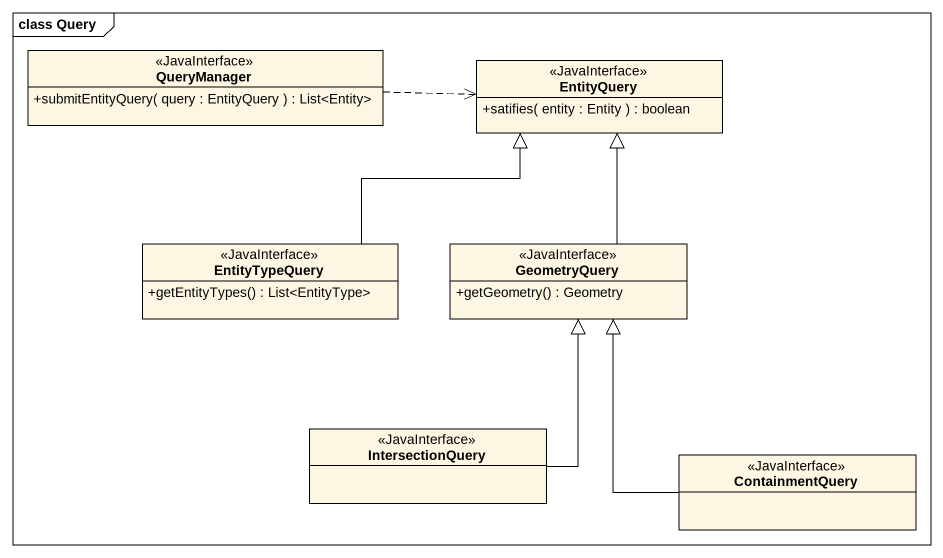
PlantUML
@startuml
mainframe class Query
hide circle
hide empty members
skinparam classAttributeIconSize 0
interface QueryManager <<JavaInterface>> {
  +submitEntityQuery( query : EntityQuery ) : List<Entity>
}
interface EntityQuery <<JavaInterface>> {
  +satifies( entity : Entity ) : boolean
}
interface EntityTypeQuery <<JavaInterface>> {
  +getEntityTypes() : List<EntityType>
}
interface GeometryQuery <<JavaInterface>> {
  +getGeometry() : Geometry
}
interface IntersectionQuery <<JavaInterface>>
interface ContainmentQuery <<JavaInterface>>
QueryManager .right.> EntityQuery
EntityTypeQuery -right-|> EntityQuery
GeometryQuery -up-|> EntityQuery
IntersectionQuery -up-|> GeometryQuery
ContainmentQuery -up-|> GeometryQuery
@enduml
